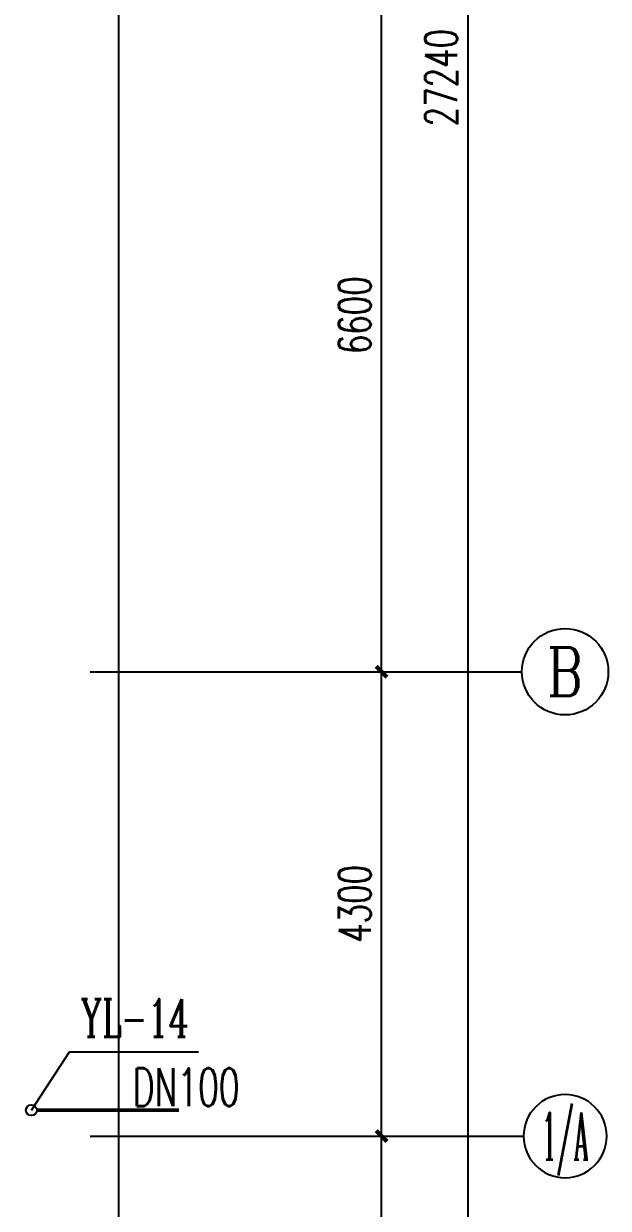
# Model space of a CAD drawing. Extents: x 343352 to 417652, y 770641 to 1036530.
# Drawn here: x 389486 to 394901, y 869656 to 880624 of the extents above; entities that cross this region are included whole.
import ezdxf
from ezdxf.enums import TextEntityAlignment as Align

# ---------------------------------------------------------------- set-up
doc = ezdxf.new("R2010")
doc.units = 0
doc.header["$LTSCALE"] = 1000
doc.header["$MEASUREMENT"] = 0
doc.linetypes.add('CENTER2', pattern=[1.125, 0.75, -0.125, 0.125, -0.125])
for name, color, linetype in [('AXIS', 3, 'Continuous'), ('AXIS_TEXT', 7, 'Continuous'), ('DIM_雨水', 3, 'Continuous'), ('PIPE-雨水', 4, 'CENTER2'), ('TEXT_消防', 7, 'Continuous'), ('VPIPE-雨水', 4, 'Continuous')]:
    doc.layers.add(name, color=color, linetype=linetype)
doc.styles.add('_TCH_AXIS', font='COMPLEX', dxfattribs={"bigfont": 'GBCBIG'})
doc.styles.add('_TCH_DIM_T3', font='SIMPLEX', dxfattribs={"width": 0.705882, "bigfont": 'GBCBIG'})
doc.styles.add('_TWT_PIPEDN', font='SIMPLEX', dxfattribs={"width": 0.8, "height": 3.5, "bigfont": 'HZTXT'})
doc.styles.add('_TWT_SERIAL', font='COMPLEX', dxfattribs={"width": 0.8, "height": 3.5, "bigfont": 'HZTXT'})
doc.styles.add('COMPLEX', font='COMPLEX')
doc.dimstyles.new('_TCH_ARCH&&100', dxfattribs={"dimtxt": 297.5, "dimasz": 100, "dimexe": 250, "dimexo": 300, "dimgap": 100, "dimtad": 1, "dimdec": 0, "dimzin": 0, "dimdsep": 46, "dimtxsty": '_TCH_DIM_T3', "dimblk": 'ARCHTICK', "dimcen": 0.09, "dimclrt": 7, "dimazin": 2, "dimtfac": 1, "dimtdec": 0, "dimtix": 1, "dimtmove": 2, "dimatfit": 3, "dimfxl": 0, "dimtolj": 1, "dimtzin": 0, "dimarcsym": 0})

# ---------------------------------------------------------------- blocks, each defined once
blk = doc.blocks.new('_AXISO')
blk.add_circle((0, 0), 0.5)
at = {"layer": 'AXIS_TEXT', "style": 'COMPLEX', "width": 1.041667}
blk.add_attdef('A', text='', height=0.56, dxfattribs=at).set_placement((-0.25, -0.28), (0.25, -0.28), align=Align.FIT)
blk = doc.blocks.new('_ArchTick')
at = {"color": 0, "linetype": 'ByBlock', "const_width": 0.4}
blk.add_lwpolyline([(-0.5, -0.5), (0.5, 0.5)], dxfattribs=at)
blk = doc.blocks.new('*D166')
at = {"layer": 'AXIS', "color": 0, "lineweight": -2}
for p, q in [((390601, 870324), (393051, 870324)), ((392801, 866624), (392801, 870324)), ((390601, 866624), (393051, 866624))]:
    blk.add_line(p, q, dxfattribs=at)
at = {"layer": 'Defpoints', "color": 0}
for p in [(390301, 870324), (392801, 870324), (390301, 866624)]:
    blk.add_point(p, dxfattribs=at)
at = {"layer": 'AXIS', "color": 0, "lineweight": -2, "xscale": 100, "yscale": 100, "zscale": 100}
for p, rotation in [((392801, 870324), 90), ((392801, 866624), 270)]:
    blk.add_blockref('_ArchTick', p, dxfattribs=dict(at, rotation=rotation))
at = {"layer": 'AXIS', "color": 7, "insert": (392552, 868474), "char_height": 297.5, "attachment_point": 5, "rotation": 90, "style": '_TCH_DIM_T3'}
blk.add_mtext('\\A1;3700', dxfattribs=at)
blk = doc.blocks.new('*D167')
at = {"layer": 'AXIS', "color": 0, "lineweight": -2}
for p, q in [((390601, 874624), (393051, 874624)), ((392801, 870324), (392801, 874624)), ((390601, 870324), (393051, 870324))]:
    blk.add_line(p, q, dxfattribs=at)
at = {"layer": 'Defpoints', "color": 0}
for p in [(390301, 874624), (392801, 874624), (390301, 870324)]:
    blk.add_point(p, dxfattribs=at)
at = {"layer": 'AXIS', "color": 0, "lineweight": -2, "xscale": 100, "yscale": 100, "zscale": 100}
for p, rotation in [((392801, 874624), 90), ((392801, 870324), 270)]:
    blk.add_blockref('_ArchTick', p, dxfattribs=dict(at, rotation=rotation))
at = {"layer": 'AXIS', "color": 7, "insert": (392552, 872474), "char_height": 297.5, "attachment_point": 5, "rotation": 90, "style": '_TCH_DIM_T3'}
blk.add_mtext('\\A1;4300', dxfattribs=at)
blk = doc.blocks.new('*D168')
at = {"layer": 'AXIS', "color": 0, "lineweight": -2}
for p, q in [((390601, 881224), (393051, 881224)), ((392801, 874624), (392801, 881224)), ((390601, 874624), (393051, 874624))]:
    blk.add_line(p, q, dxfattribs=at)
at = {"layer": 'Defpoints', "color": 0}
for p in [(390301, 881224), (392801, 881224), (390301, 874624)]:
    blk.add_point(p, dxfattribs=at)
at = {"layer": 'AXIS', "color": 0, "lineweight": -2, "xscale": 100, "yscale": 100, "zscale": 100}
for p, rotation in [((392801, 881224), 90), ((392801, 874624), 270)]:
    blk.add_blockref('_ArchTick', p, dxfattribs=dict(at, rotation=rotation))
at = {"layer": 'AXIS', "color": 7, "insert": (392552, 877924), "char_height": 297.5, "attachment_point": 5, "rotation": 90, "style": '_TCH_DIM_T3'}
blk.add_mtext('\\A1;6600', dxfattribs=at)
blk = doc.blocks.new('*D172')
at = {"layer": 'AXIS', "color": 0, "lineweight": -2}
for p, q in [((390601, 893744), (393851, 893744)), ((393601, 866504), (393601, 893744)), ((390601, 866504), (393851, 866504))]:
    blk.add_line(p, q, dxfattribs=at)
at = {"layer": 'Defpoints', "color": 0}
for p in [(390301, 893744), (393601, 893744), (390301, 866504)]:
    blk.add_point(p, dxfattribs=at)
at = {"layer": 'AXIS', "color": 0, "lineweight": -2, "xscale": 100, "yscale": 100, "zscale": 100}
for p, rotation in [((393601, 893744), 90), ((393601, 866504), 270)]:
    blk.add_blockref('_ArchTick', p, dxfattribs=dict(at, rotation=rotation))
at = {"layer": 'AXIS', "color": 7, "insert": (393352, 880124), "char_height": 297.5, "attachment_point": 5, "rotation": 90, "style": '_TCH_DIM_T3'}
blk.add_mtext('\\A1;27240', dxfattribs=at)

msp = doc.modelspace()

# ---------------------------------------------------------------- linework, layer by layer
at = {"color": 2}
msp.add_lwpolyline([(354144.3, 894643.7), (390364.3, 894643.7), (390364.3, 865603.7), (372744.3, 865603.7)], dxfattribs=at)
at = {"layer": 'AXIS'}
for p, q in [((390100.6, 874623.7), (394100.6, 874623.7)), ((390100.6, 870323.7), (394115.6, 870323.7))]:
    msp.add_line(p, q, dxfattribs=at)
at = {"layer": 'DIM_雨水'}
for p, q in [((389556.9, 870563.3), (389910.5, 871103.2)), ((389910.5, 871103.2), (391104.8, 871103.2))]:
    msp.add_line(p, q, dxfattribs=at)
at = {"layer": 'PIPE-雨水', "const_width": 35}
msp.add_lwpolyline([(389606.9, 870563.3), (390922.7, 870563.3)], dxfattribs=at)
at = {"layer": 'VPIPE-雨水'}
msp.add_circle((389556.9, 870563.3), 50, dxfattribs=at)

# ---------------------------------------------------------------- block references
at = {"layer": 'AXIS'}
ref = msp.add_blockref('_AXISO', (394500.6, 874623.7), dxfattribs=dict(at, xscale=800, yscale=800, zscale=800))
ref.add_attrib('A', 'B', dxfattribs={"layer": 'AXIS_TEXT', "height": 448.3, "style": '_TCH_AXIS', "width": 0.924665}).set_placement((394332.8, 874399.6), (394668.4, 874399.6), align=Align.FIT)
ref = msp.add_blockref('_AXISO', (394500.6, 870323.7), dxfattribs=dict(at, xscale=-770.0000000000001, yscale=770.0000000000001, zscale=770.0000000000001))
ref.add_attrib('A', '1/A', dxfattribs={"layer": 'AXIS_TEXT', "height": 435.58, "style": '_TCH_AXIS', "width": 0.381818}).set_placement((394282.8, 870106), (394718.4, 870106), align=Align.FIT)

# ---------------------------------------------------------------- texts
at = {"layer": 'DIM_雨水', "color": 7, "style": '_TWT_SERIAL', "width": 0.64}
msp.add_text('YL-14', height=350, dxfattribs=at).set_placement((390010.8, 871243.2))
at = {"layer": 'TEXT_消防', "style": '_TWT_PIPEDN', "width": 0.64}
msp.add_text('DN100', height=350, dxfattribs=at).set_placement((390496.2, 870601.6))

# ---------------------------------------------------------------- dimensions: what is measured, and where the dimension line sits
at = {"layer": 'AXIS'}
for p1, p2, distance, picture, middle in [((390300.6, 866503.7), (390300.6, 893743.7), -3300, '*D172', (393351.8, 880123.7)), ((390300.6, 874623.7), (390300.6, 881223.7), -2500, '*D168', (392551.8, 877923.7)), ((390300.6, 870323.7), (390300.6, 874623.7), -2500, '*D167', (392551.8, 872473.7)), ((390300.6, 866623.7), (390300.6, 870323.7), -2500, '*D166', (392551.8, 868473.7))]:
    dim = msp.add_aligned_dim(p1=p1, p2=p2, distance=distance, dimstyle='_TCH_ARCH&&100', dxfattribs=at)
    dim.commit()
    dim.dimension.update_dxf_attribs({"geometry": picture, "text_midpoint": middle})

doc.saveas('drawing.dxf')
